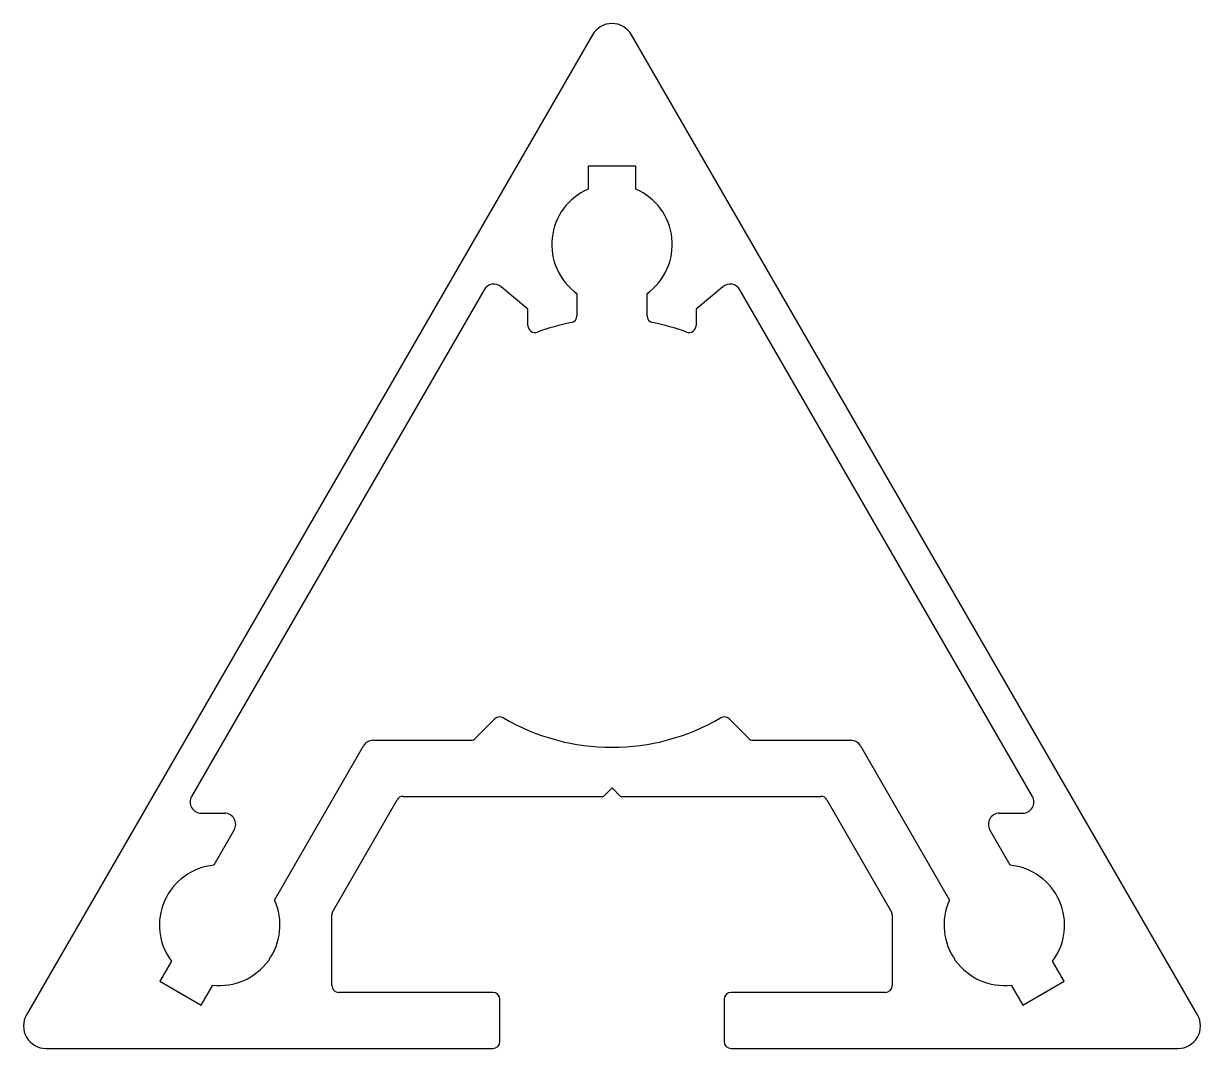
# Model space of a CAD drawing. Extents: x 888.4 to 930.4, y 371 to 407.6.
import ezdxf

# ---------------------------------------------------------------- set-up
doc = ezdxf.new("R2010")
doc.units = 0
doc.layers.get('0').update_dxf_attribs({"linetype": 'CONTINUOUS'})

msp = doc.modelspace()

# ---------------------------------------------------------------- linework, layer by layer
for p, q in [((908.681, 407.211), (888.481, 372.224)), ((930.267, 372.224), (910.067, 407.211)), ((910.224, 402.524), (908.524, 402.524)), ((908.524, 402.524), (908.524, 401.699)), ((910.224, 401.699), (910.224, 402.524)), ((906.374, 397.411), (905.415, 398.216)), ((913.333, 398.216), (912.374, 397.411)), ((904.812, 398.109), (894.37, 380.024)), ((908.124, 397.974), (908.124, 397.18)), ((910.624, 397.18), (910.624, 397.974)), ((924.378, 380.024), (913.936, 398.109)), ((906.374, 396.83), (906.374, 397.411)), ((912.374, 397.411), (912.374, 396.83)), ((904.507, 382.097), (905.197, 382.788)), ((913.551, 382.788), (914.241, 382.097)), ((897.33, 376.315), (900.504, 381.824)), ((900.85, 382.024), (904.33, 382.024)), ((914.418, 382.024), (917.897, 382.024)), ((918.244, 381.824), (921.418, 376.315)), ((909.074, 380.024), (909.374, 380.324)), ((909.374, 380.324), (909.674, 380.024)), ((899.407, 375.914), (901.703, 379.899)), ((901.92, 380.024), (909.074, 380.024)), ((909.674, 380.024), (916.828, 380.024)), ((917.045, 379.899), (919.341, 375.914)), ((894.716, 379.424), (895.544, 379.424)), ((923.204, 379.424), (924.032, 379.424)), ((895.89, 378.824), (895.164, 377.563)), ((923.584, 377.563), (922.858, 378.824)), ((899.374, 373.274), (899.374, 375.789)), ((919.374, 375.789), (919.374, 373.274)), ((893.652, 374.137), (893.24, 373.422)), ((925.508, 373.422), (925.096, 374.137)), ((893.24, 373.422), (894.713, 372.573)), ((924.035, 372.573), (925.508, 373.422)), ((894.713, 372.573), (895.125, 373.288)), ((905.124, 373.024), (899.624, 373.024)), ((919.124, 373.024), (913.624, 373.024)), ((923.623, 373.288), (924.035, 372.573)), ((905.374, 371.274), (905.374, 372.774)), ((913.374, 372.774), (913.374, 371.274)), ((889.174, 371.024), (905.124, 371.024)), ((913.624, 371.024), (929.574, 371.024))]:
    msp.add_line(p, q)
for centre, radius, start, end in [((909.374, 406.811), 0.8, 30, 150), ((909.374, 399.724), 2.15, 113.2877, 234.4513), ((909.374, 399.724), 2.15, 305.5487, 66.7123), ((905.158, 397.909), 0.4, 50, 150), ((913.59, 397.909), 0.4, 30, 130), ((909.374, 389.424), 7.65, 100.9454, 110.3712), ((907.874, 397.18), 0.25, 280.9454, 0), ((910.874, 397.18), 0.25, 180, 259.0546), ((909.374, 389.424), 7.65, 69.6288, 79.0546), ((906.624, 396.83), 0.25, 180, 290.3712), ((912.124, 396.83), 0.25, 249.6288, 360), ((905.374, 382.611), 0.25, 59.5804, 135), ((909.374, 389.424), 7.65, 239.5804, 300.4196), ((913.374, 382.611), 0.25, 45, 120.4196), ((900.85, 381.624), 0.4, 90, 150.0524), ((904.33, 382.274), 0.25, 270, 315), ((914.418, 382.274), 0.25, 225, 270), ((917.897, 381.624), 0.4, 29.9476, 90), ((894.716, 379.824), 0.4, 150, 270), ((901.92, 379.774), 0.25, 90, 150.0524), ((916.828, 379.774), 0.25, 29.9476, 90), ((924.032, 379.824), 0.4, 270, 30), ((895.544, 379.024), 0.4, 330.0524, 90), ((923.204, 379.024), 0.4, 90, 209.9476), ((895.374, 375.424), 2.15, 95.6011, 216.7647), ((923.374, 375.424), 2.15, 323.2353, 84.3989), ((895.374, 375.424), 2.15, 263.3401, 24.5036), ((899.624, 375.789), 0.25, 150.0524, 180), ((919.124, 375.789), 0.25, 0, 29.9476), ((923.374, 375.424), 2.15, 155.4964, 276.6599), ((899.624, 373.274), 0.25, 180, 270), ((905.124, 372.774), 0.25, 0, 90), ((913.624, 372.774), 0.25, 90, 180), ((919.124, 373.274), 0.25, 270, 0), ((889.174, 371.824), 0.8, 150, 270), ((929.574, 371.824), 0.8, 270, 30), ((905.124, 371.274), 0.25, 270, 360), ((913.624, 371.274), 0.25, 180, 270)]:
    msp.add_arc(centre, radius, start, end)

doc.saveas('drawing.dxf')
